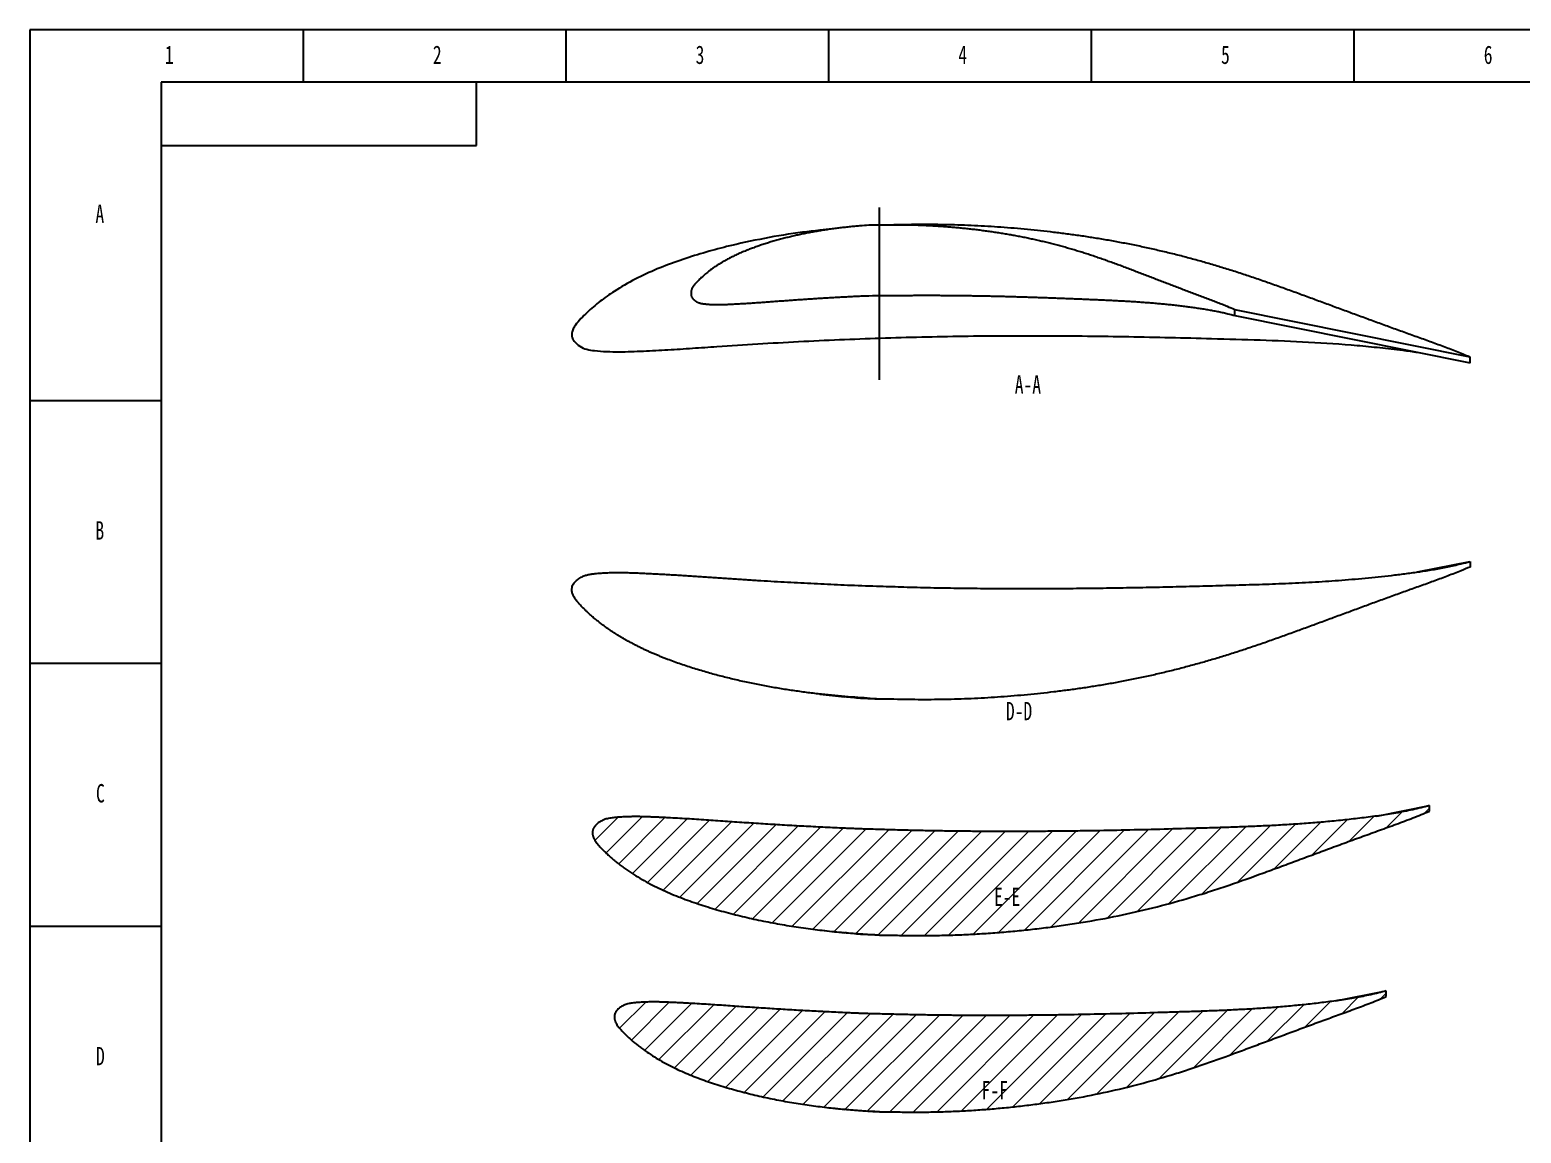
# Model space of a CAD drawing. Header units: millimetres. Extents: x -440 to 4144, y -2607 to 1682.
# Drawn here: x 0 to 568, y 1262 to 1682 of the extents above; entities that cross this region are included whole.
import ezdxf

# ---------------------------------------------------------------- set-up
doc = ezdxf.new("R2010")
doc.units = ezdxf.units.MM
doc.layers.add('10', color=7, linetype='Continuous')
doc.layers.add('5', color=7, linetype='Continuous')
doc.styles.add('SLDTEXTSTYLE5', font='TXT', dxfattribs={"width": 0.7})

msp = doc.modelspace()

# ---------------------------------------------------------------- hatches: boundary and pattern name
at = {"layer": '10', "linetype": 'Continuous', "lineweight": 18}
h = msp.add_hatch(dxfattribs=at)
h.set_pattern_fill('ANSI31', color=256, scale=2, style=0)
edge = h.paths.add_edge_path(flags=0)
edge.add_spline(control_points=[(323.4465, 1337.5578), (324.5737, 1337.5563), (326.8278, 1337.5347), (330.2084, 1337.471), (333.5891, 1337.404), (336.9703, 1337.3742), (340.3515, 1337.3718), (344.8598, 1337.4131), (349.3671, 1337.5155), (353.8726, 1337.6773), (358.3766, 1337.8781), (364.0027, 1338.2057), (370.7465, 1338.7124), (377.4803, 1339.3364), (384.2032, 1340.071), (390.9119, 1340.923), (397.6048, 1341.8938), (406.5024, 1343.3579), (417.5657, 1345.5235), (430.7205, 1348.6797), (441.5684, 1351.7467), (450.1681, 1354.4579), (458.721, 1357.3145), (467.2125, 1360.3475), (475.676, 1363.4574), (482.0172, 1365.8069), (488.3583, 1368.1566), (494.6999, 1370.5053), (501.0458, 1372.8419), (506.3392, 1374.7755), (510.5777, 1376.3115), (513.7599, 1377.4547), (516.9407, 1378.6014), (520.1188, 1379.7561), (523.2874, 1380.9361), (526.4467, 1382.1414), (529.5877, 1383.3933), (531.6762, 1384.2419), (532.7103, 1384.6902)], knot_values=[0, 0, 0, 0, 0.015625, 0.03125, 0.046875, 0.0625, 0.078125, 0.09375, 0.125, 0.140625, 0.15625, 0.1875, 0.21875, 0.25, 0.28125, 0.3125, 0.34375, 0.375, 0.4375, 0.5, 0.5625, 0.59375, 0.625, 0.6875, 0.71875, 0.75, 0.78125, 0.8125, 0.84375, 0.875, 0.890625, 0.90625, 0.921875, 0.9375, 0.953125, 0.96875, 0.984375, 1, 1, 1, 1], weights=[1, 1, 1, 1, 1, 1, 1, 1, 1, 1, 1, 1, 1, 1, 1, 1, 1, 1, 1, 1, 1, 1, 1, 1, 1, 1, 1, 1, 1, 1, 1, 1, 1, 1, 1, 1, 1, 1, 1], degree=3, periodic=0)
edge.add_line((532.7103, 1384.6902), (532.711, 1386.8519))
edge.add_spline(control_points=[(532.711, 1386.8519), (531.6716, 1386.534), (529.5631, 1385.9987), (526.3898, 1385.2401), (523.1927, 1384.5775), (519.9815, 1383.9846), (516.7576, 1383.4562), (513.5251, 1382.9773), (510.2861, 1382.5354), (507.0422, 1382.1223), (503.794, 1381.7362), (499.458, 1381.2543), (494.0287, 1380.7164), (487.5014, 1380.1651), (480.9645, 1379.6974), (474.4196, 1379.3108), (467.8687, 1378.991), (461.3132, 1378.7261), (454.7546, 1378.501), (448.1939, 1378.2995), (439.4442, 1378.0489), (428.5051, 1377.7476), (415.3768, 1377.4371), (404.4376, 1377.2385), (395.6884, 1377.1212), (389.1281, 1377.054), (382.5696, 1377.0073), (376.0134, 1376.9839), (369.46, 1376.9822), (362.9097, 1377.0048), (356.3629, 1377.0532), (349.8203, 1377.129), (344.3718, 1377.2158), (340.0155, 1377.299), (336.7496, 1377.3721), (334.0289, 1377.4305), (331.8534, 1377.4906), (329.6785, 1377.5553), (326.9609, 1377.6438), (324.7871, 1377.6981), (322.4846, 1377.7537), (320.6616, 1377.8098), (318.2318, 1377.8906), (316.4099, 1377.9552), (314.5885, 1378.0253), (312.7676, 1378.1009), (310.9471, 1378.178), (308.5202, 1378.2824), (305.4877, 1378.4201), (301.8502, 1378.5937), (298.2142, 1378.7757), (293.3683, 1379.0301), (288.5253, 1379.2997), (283.6851, 1379.5863), (280.0562, 1379.8084), (276.4287, 1380.037), (272.8024, 1380.273), (269.1772, 1380.5143), (265.553, 1380.7593), (261.9298, 1381.0089), (258.3073, 1381.2588), (254.685, 1381.5039), (251.0625, 1381.7382), (247.4396, 1381.9565), (244.4198, 1382.1201), (242.0037, 1382.2418), (240.1915, 1382.3291), (238.3792, 1382.4127), (236.5669, 1382.4917), (234.7541, 1382.5592), (232.9409, 1382.61), (231.1271, 1382.6362), (229.3133, 1382.6327), (227.4999, 1382.5919), (225.6878, 1382.5151), (223.8782, 1382.3913), (222.0725, 1382.2232), (220.2728, 1381.9892), (218.8082, 1381.5946), (217.7022, 1381.1014), (217.0481, 1380.7218), (216.5507, 1380.3781), (216.0713, 1380.0097), (215.6241, 1379.602), (215.2699, 1379.209), (215.0763, 1378.9774), (214.9392, 1378.797), (214.8124, 1378.6093), (214.6993, 1378.4129), (214.5967, 1378.2109), (214.4887, 1378.0123), (214.3876, 1377.8102), (214.3139, 1377.5962), (214.2553, 1377.3779), (214.2112, 1377.1557), (214.1785, 1376.9316), (214.1518, 1376.6305), (214.1481, 1376.2521), (214.1934, 1375.8762), (214.2503, 1375.5798), (214.3048, 1375.3599), (214.3699, 1375.1428), (214.4681, 1374.8571), (214.6117, 1374.5076), (214.812, 1374.1009), (215.108, 1373.5736), (215.5257, 1372.9433), (216.0759, 1372.2225), (216.6627, 1371.5307), (217.274, 1370.8611), (217.9033, 1370.2084), (218.5431, 1369.5658), (219.4044, 1368.7176), (220.506, 1367.6828), (221.8656, 1366.4825), (223.2653, 1365.329), (224.6982, 1364.2172), (226.6481, 1362.7868), (229.15, 1361.0893), (232.2362, 1359.1818), (235.3964, 1357.3991), (238.6256, 1355.7439), (241.9146, 1354.2107), (245.2546, 1352.7913), (248.6335, 1351.4663), (252.0444, 1350.2249), (255.4838, 1349.0635), (258.947, 1347.9732), (262.4319, 1346.9522), (265.9344, 1345.9913), (269.4528, 1345.0876), (272.9859, 1344.2404), (276.5327, 1343.4488), (281.2787, 1342.4668), (287.2396, 1341.3713), (293.2326, 1340.4482), (298.0424, 1339.8042), (301.6569, 1339.3686), (305.2777, 1338.9797), (308.9036, 1338.6278), (312.5358, 1338.335), (316.1706, 1338.0585), (319.8069, 1337.7866), (322.2331, 1337.6274), (323.4465, 1337.5578)], knot_values=[0, 0, 0, 0, 0.00737426, 0.01474851, 0.02212277, 0.02949703, 0.03687129, 0.04424554, 0.0516198, 0.05899406, 0.06636831, 0.07374257, 0.08849108, 0.1032396, 0.11798811, 0.13273663, 0.14748514, 0.16223365, 0.17698217, 0.19173068, 0.2064792, 0.23597622, 0.26547325, 0.29497028, 0.3097188, 0.32446731, 0.33921582, 0.35396434, 0.36871285, 0.38346137, 0.39820988, 0.41295839, 0.42770691, 0.43508116, 0.44245542, 0.44982968, 0.45351681, 0.45720394, 0.46457819, 0.47195245, 0.47195245, 0.48020319, 0.48432856, 0.48845394, 0.49257931, 0.49670468, 0.50083005, 0.50495542, 0.51320616, 0.52145691, 0.52970765, 0.53795839, 0.55445988, 0.56271062, 0.57096137, 0.57921211, 0.58746285, 0.59571359, 0.60396434, 0.61221508, 0.62046582, 0.62871657, 0.63696731, 0.64521805, 0.6534688, 0.65759417, 0.66171954, 0.66584491, 0.66997028, 0.67409565, 0.67822102, 0.6823464, 0.68647177, 0.69059714, 0.69472251, 0.69884788, 0.70297325, 0.70709862, 0.711224, 0.71328668, 0.71534937, 0.71638071, 0.71741205, 0.71947474, 0.72050608, 0.72102175, 0.72153742, 0.7220531, 0.72256877, 0.72308444, 0.72360011, 0.72411578, 0.72463145, 0.72514712, 0.7256628, 0.72617847, 0.72669414, 0.72772548, 0.72875682, 0.7292725, 0.72978817, 0.73030384, 0.73081951, 0.73185085, 0.7328822, 0.73391354, 0.73597622, 0.73803891, 0.7401016, 0.74216428, 0.74422697, 0.74628965, 0.74835234, 0.75247771, 0.75660308, 0.76072845, 0.76485383, 0.7689792, 0.77722994, 0.78548068, 0.79373143, 0.80198217, 0.81023291, 0.81848365, 0.8267344, 0.83498514, 0.84323588, 0.85148663, 0.85973737, 0.86798811, 0.87623886, 0.8844896, 0.89274034, 0.90099108, 0.91749257, 0.93399406, 0.9422448, 0.95049554, 0.95874629, 0.96699703, 0.97524777, 0.98349851, 0.99174926, 1, 1, 1, 1], weights=[1, 1, 1, 1, 1, 1, 1, 1, 1, 1, 1, 1, 1, 1, 1, 1, 1, 1, 1, 1, 1, 1, 1, 1, 1, 1, 1, 1, 1, 1, 1, 1, 1, 1, 1, 1, 1, 1, 1, 1, 1, 1, 1, 1, 1, 1, 1, 1, 1, 1, 1, 1, 1, 1, 1, 1, 1, 1, 1, 1, 1, 1, 1, 1, 1, 1, 1, 1, 1, 1, 1, 1, 1, 1, 1, 1, 1, 1, 1, 1, 1, 1, 1, 1, 1, 1, 1, 1, 1, 1, 1, 1, 1, 1, 1, 1, 1, 1, 1, 1, 1, 1, 1, 1, 1, 1, 1, 1, 1, 1, 1, 1, 1, 1, 1, 1, 1, 1, 1, 1, 1, 1, 1, 1, 1, 1, 1, 1, 1, 1, 1, 1, 1, 1, 1, 1, 1, 1, 1, 1, 1, 1, 1, 1, 1], degree=3, periodic=0)
h = msp.add_hatch(dxfattribs=at)
h.set_pattern_fill('ANSI31', color=256, scale=2, style=0)
edge = h.paths.add_edge_path(flags=0)
edge.add_spline(control_points=[(323.4465, 1270.3512), (324.4855, 1270.3475), (326.5633, 1270.3288), (329.6796, 1270.2775), (332.7959, 1270.2202), (335.9127, 1270.2), (339.0294, 1270.2034), (343.185, 1270.2508), (347.3395, 1270.3529), (351.4922, 1270.5109), (355.6435, 1270.7043), (360.8289, 1271.0167), (367.0442, 1271.4961), (373.2502, 1272.0835), (379.4458, 1272.7732), (385.6282, 1273.5706), (391.7958, 1274.4772), (399.9946, 1275.8431), (410.1887, 1277.8588), (422.3089, 1280.7913), (432.3028, 1283.6374), (440.2252, 1286.1514), (448.1038, 1288.7998), (455.9256, 1291.6109), (463.7216, 1294.4923), (469.5626, 1296.6693), (475.4035, 1298.8465), (481.2449, 1301.0224), (487.0901, 1303.1881), (491.9658, 1304.9804), (495.8697, 1306.4047), (498.8003, 1307.4656), (501.7302, 1308.5286), (504.6574, 1309.5989), (507.5763, 1310.6917), (510.4866, 1311.8075), (513.3811, 1312.9636), (515.305, 1313.7488), (516.2586, 1314.1613)], knot_values=[0, 0, 0, 0, 0.015625, 0.03125, 0.046875, 0.0625, 0.078125, 0.09375, 0.125, 0.140625, 0.15625, 0.1875, 0.21875, 0.25, 0.28125, 0.3125, 0.34375, 0.375, 0.4375, 0.5, 0.5625, 0.59375, 0.625, 0.6875, 0.71875, 0.75, 0.78125, 0.8125, 0.84375, 0.875, 0.890625, 0.90625, 0.921875, 0.9375, 0.953125, 0.96875, 0.984375, 1, 1, 1, 1], weights=[1, 1, 1, 1, 1, 1, 1, 1, 1, 1, 1, 1, 1, 1, 1, 1, 1, 1, 1, 1, 1, 1, 1, 1, 1, 1, 1, 1, 1, 1, 1, 1, 1, 1, 1, 1, 1, 1, 1], degree=3, periodic=0)
edge.add_line((516.2586, 1314.1613), (516.26, 1316.3341))
edge.add_spline(control_points=[(516.26, 1316.3341), (515.2994, 1316.0444), (513.3539, 1315.5485), (510.425, 1314.8495), (507.4757, 1314.2354), (504.5138, 1313.6845), (501.5408, 1313.1914), (498.5602, 1312.7432), (495.574, 1312.329), (492.5836, 1311.9418), (489.5894, 1311.5798), (485.5927, 1311.128), (480.589, 1310.6232), (474.5742, 1310.1053), (468.5515, 1309.6643), (462.5222, 1309.2976), (456.4881, 1308.992), (450.4504, 1308.7364), (444.4103, 1308.5173), (438.3686, 1308.3201), (430.3117, 1308.073), (420.2392, 1307.7761), (408.1508, 1307.4668), (398.0773, 1307.2642), (390.0195, 1307.1403), (383.9769, 1307.0663), (377.9354, 1307.0111), (371.8952, 1306.9778), (365.8565, 1306.964), (359.8197, 1306.9727), (353.785, 1307.0049), (347.7527, 1307.0631), (342.728, 1307.1328), (338.7098, 1307.2012), (335.6971, 1307.2619), (333.1869, 1307.3123), (331.1795, 1307.3627), (329.1724, 1307.4137), (326.6643, 1307.4819), (324.6577, 1307.5263), (322.5325, 1307.5754), (320.8496, 1307.6201), (318.6063, 1307.6858), (316.9242, 1307.7405), (315.2425, 1307.8041), (313.5613, 1307.8765), (311.8804, 1307.9496), (309.6394, 1308.0466), (306.8389, 1308.1767), (303.4794, 1308.3397), (300.1209, 1308.5102), (295.6444, 1308.7489), (291.1698, 1309.0016), (286.6973, 1309.2703), (283.3438, 1309.4783), (279.9912, 1309.6925), (276.6395, 1309.9132), (273.2886, 1310.1391), (269.9384, 1310.3688), (266.5889, 1310.6023), (263.2397, 1310.8361), (259.8906, 1311.0657), (256.5412, 1311.2854), (253.1911, 1311.4901), (250.3985, 1311.6435), (248.1642, 1311.758), (246.4883, 1311.8402), (244.8123, 1311.9191), (243.1362, 1311.9933), (241.4597, 1312.057), (239.7827, 1312.1054), (238.1051, 1312.1298), (236.4274, 1312.1274), (234.7502, 1312.0894), (233.074, 1312.0192), (231.4003, 1311.9037), (229.73, 1311.7491), (228.0661, 1311.5265), (226.7142, 1311.1508), (225.6964, 1310.6837), (225.0943, 1310.3277), (224.6384, 1310.0042), (224.1984, 1309.6592), (223.7899, 1309.2767), (223.468, 1308.9084), (223.2933, 1308.6909), (223.17, 1308.5217), (223.0563, 1308.3459), (222.9551, 1308.1625), (222.8639, 1307.9741), (222.7698, 1307.7877), (222.684, 1307.5979), (222.6237, 1307.3982), (222.5762, 1307.1951), (222.5406, 1306.9889), (222.5147, 1306.7813), (222.4936, 1306.5026), (222.4893, 1306.1526), (222.5297, 1305.8048), (222.5757, 1305.5298), (222.6224, 1305.3256), (222.6796, 1305.124), (222.7662, 1304.8586), (222.8942, 1304.5334), (223.076, 1304.1556), (223.3448, 1303.6652), (223.7275, 1303.0798), (224.2329, 1302.4104), (224.773, 1301.7683), (225.3365, 1301.1472), (225.9177, 1300.5425), (226.5083, 1299.9469), (227.304, 1299.1613), (228.3215, 1298.2026), (229.5773, 1297.0902), (230.8707, 1296.0217), (232.1946, 1294.9915), (233.9965, 1293.6662), (236.3094, 1292.0941), (239.1619, 1290.3265), (242.0838, 1288.6759), (245.069, 1287.1423), (248.1101, 1285.7227), (251.1983, 1284.4082), (254.322, 1283.1805), (257.4759, 1282.0315), (260.6555, 1280.9554), (263.8574, 1279.9459), (267.0789, 1279.0003), (270.3166, 1278.1104), (273.5688, 1277.2734), (276.8345, 1276.4887), (280.1126, 1275.7556), (284.4986, 1274.8462), (290.007, 1273.8318), (295.5439, 1272.9766), (299.9871, 1272.3799), (303.3257, 1271.9767), (306.6698, 1271.6159), (310.0183, 1271.2904), (313.3722, 1271.0177), (316.7279, 1270.7607), (320.0858, 1270.5211), (322.3263, 1270.398), (323.4465, 1270.3512)], knot_values=[0, 0, 0, 0, 0.00737426, 0.01474851, 0.02212277, 0.02949703, 0.03687129, 0.04424554, 0.0516198, 0.05899406, 0.06636831, 0.07374257, 0.08849108, 0.1032396, 0.11798811, 0.13273663, 0.14748514, 0.16223365, 0.17698217, 0.19173068, 0.2064792, 0.23597622, 0.26547325, 0.29497028, 0.3097188, 0.32446731, 0.33921582, 0.35396434, 0.36871285, 0.38346137, 0.39820988, 0.41295839, 0.42770691, 0.43508116, 0.44245542, 0.44982968, 0.45351681, 0.45720394, 0.46457819, 0.47195245, 0.47195245, 0.48020319, 0.48432856, 0.48845394, 0.49257931, 0.49670468, 0.50083005, 0.50495542, 0.51320616, 0.52145691, 0.52970765, 0.53795839, 0.55445988, 0.56271062, 0.57096137, 0.57921211, 0.58746285, 0.59571359, 0.60396434, 0.61221508, 0.62046582, 0.62871657, 0.63696731, 0.64521805, 0.6534688, 0.65759417, 0.66171954, 0.66584491, 0.66997028, 0.67409565, 0.67822102, 0.6823464, 0.68647177, 0.69059714, 0.69472251, 0.69884788, 0.70297325, 0.70709862, 0.711224, 0.71328668, 0.71534937, 0.71638071, 0.71741205, 0.71947474, 0.72050608, 0.72102175, 0.72153742, 0.7220531, 0.72256877, 0.72308444, 0.72360011, 0.72411578, 0.72463145, 0.72514712, 0.7256628, 0.72617847, 0.72669414, 0.72772548, 0.72875682, 0.7292725, 0.72978817, 0.73030384, 0.73081951, 0.73185085, 0.7328822, 0.73391354, 0.73597622, 0.73803891, 0.7401016, 0.74216428, 0.74422697, 0.74628965, 0.74835234, 0.75247771, 0.75660308, 0.76072845, 0.76485383, 0.7689792, 0.77722994, 0.78548068, 0.79373143, 0.80198217, 0.81023291, 0.81848365, 0.8267344, 0.83498514, 0.84323588, 0.85148663, 0.85973737, 0.86798811, 0.87623886, 0.8844896, 0.89274034, 0.90099108, 0.91749257, 0.93399406, 0.9422448, 0.95049554, 0.95874629, 0.96699703, 0.97524777, 0.98349851, 0.99174926, 1, 1, 1, 1], weights=[1, 1, 1, 1, 1, 1, 1, 1, 1, 1, 1, 1, 1, 1, 1, 1, 1, 1, 1, 1, 1, 1, 1, 1, 1, 1, 1, 1, 1, 1, 1, 1, 1, 1, 1, 1, 1, 1, 1, 1, 1, 1, 1, 1, 1, 1, 1, 1, 1, 1, 1, 1, 1, 1, 1, 1, 1, 1, 1, 1, 1, 1, 1, 1, 1, 1, 1, 1, 1, 1, 1, 1, 1, 1, 1, 1, 1, 1, 1, 1, 1, 1, 1, 1, 1, 1, 1, 1, 1, 1, 1, 1, 1, 1, 1, 1, 1, 1, 1, 1, 1, 1, 1, 1, 1, 1, 1, 1, 1, 1, 1, 1, 1, 1, 1, 1, 1, 1, 1, 1, 1, 1, 1, 1, 1, 1, 1, 1, 1, 1, 1, 1, 1, 1, 1, 1, 1, 1, 1, 1, 1, 1, 1, 1, 1], degree=3, periodic=0)

# ---------------------------------------------------------------- linework, layer by layer
at = {"color": 7, "linetype": 'Continuous', "lineweight": 25}
for p, q in [((458.6604, 1573.3084), (458.6564, 1575.5197)), ((548.2398, 1557.4294), (458.6564, 1575.5197)), ((458.6604, 1573.3084), (548.2398, 1555.2781)), ((548.2398, 1555.2781), (548.2398, 1557.4294)), ((528.2626, 1475.7389), (548.2398, 1479.7599)), ((548.2398, 1479.7599), (548.2398, 1477.6086)), ((512.779, 1382.8401), (532.711, 1386.8519)), ((532.7103, 1384.6902), (532.711, 1386.8519)), ((497.1658, 1312.4909), (516.26, 1316.3341)), ((516.2586, 1314.1613), (516.26, 1316.3341))]:
    msp.add_line(p, q, dxfattribs=at)
for points, knots in [([(323.4465, 1607.6978), (321.2437, 1607.7891), (318.3796, 1607.5906), (314.851, 1607.2972), (312.8477, 1607.1134), (310.8516, 1606.9084), (308.8642, 1606.6836), (306.8848, 1606.441), (304.9149, 1606.175), (302.9539, 1605.8894), (301.0018, 1605.582), (299.0593, 1605.253), (297.1257, 1604.9019), (295.2028, 1604.5282), (293.2897, 1604.1348), (291.3893, 1603.7143), (289.4997, 1603.2746), (287.6241, 1602.8101), (285.7628, 1602.3255), (283.9214, 1601.8169), (282.1009, 1601.2926), (280.3086, 1600.7411), (278.5435, 1600.1743), (276.8124, 1599.5808), (275.1167, 1598.971), (273.4614, 1598.3403), (271.8511, 1597.6894), (270.2902, 1597.02), (268.7809, 1596.3382), (267.3324, 1595.6309), (265.9417, 1594.9128), (264.6152, 1594.1826), (263.3579, 1593.4503), (262.1776, 1592.7208), (261.0782, 1592.0068), (260.0661, 1591.3146), (259.1417, 1590.6527), (258.307, 1590.0203), (257.5546, 1589.4241), (256.8782, 1588.8643), (256.2738, 1588.3372), (255.7321, 1587.8437), (255.2434, 1587.3851), (254.8045, 1586.956), (254.4062, 1586.5571), (254.0444, 1586.1853), (253.714, 1585.8391), (253.4161, 1585.5105), (253.1463, 1585.1984), (252.9031, 1584.8991), (252.6858, 1584.6099), (252.4901, 1584.3309), (252.3152, 1584.0604), (252.1637, 1583.7951), (252.0351, 1583.5346), (251.9236, 1583.2805), (251.8368, 1583.029), (251.775, 1582.7814), (251.7282, 1582.5395), (251.7173, 1582.2739), (251.6936, 1582.0002), (251.7025, 1581.7081), (251.702, 1581.4416), (251.7143, 1581.1857), (251.732, 1580.9426), (251.8011, 1580.7024), (251.8911, 1580.4628), (252.0095, 1580.2271), (252.1538, 1579.9966), (252.3221, 1579.7713), (252.5115, 1579.5499), (252.7247, 1579.3354), (252.9614, 1579.1285), (253.2161, 1578.9229), (253.4987, 1578.7299), (253.8055, 1578.546), (254.1382, 1578.3719), (254.5, 1578.2121), (254.8964, 1578.0776), (255.3251, 1577.9568), (255.7927, 1577.8589), (256.3022, 1577.7811), (256.8591, 1577.7143), (257.4706, 1577.6584), (258.1438, 1577.6026), (258.8888, 1577.5524), (259.7164, 1577.5158), (260.6379, 1577.4846), (261.6662, 1577.4707), (262.8135, 1577.4747), (264.094, 1577.4997), (265.5187, 1577.5537), (267.0947, 1577.6247), (268.814, 1577.7161), (270.6582, 1577.8149), (272.599, 1577.9296), (274.6138, 1578.0539), (276.6845, 1578.1977), (278.8005, 1578.3461), (280.951, 1578.5067), (283.1253, 1578.6665), (285.313, 1578.8295), (287.5052, 1578.9905), (289.6974, 1579.1488), (291.8883, 1579.3032), (294.0781, 1579.4539), (296.2665, 1579.6011), (298.453, 1579.7439), (300.636, 1579.8824), (302.8167, 1580.017), (304.9949, 1580.144), (307.1713, 1580.2702), (309.3465, 1580.3868), (311.5183, 1580.5024), (313.6897, 1580.6151), (315.8615, 1580.7112), (319.1276, 1580.8891), (321.6751, 1580.8621), (323.4945, 1580.8906)], [0, 0, 0, 0, 0.04299486, 0.056146667, 0.069271634, 0.082349518, 0.095401626, 0.108400279, 0.121362007, 0.134287093, 0.147169939, 0.160020906, 0.172829953, 0.185615478, 0.198341322, 0.211039592, 0.223690836, 0.236296331, 0.248839446, 0.261316953, 0.273667727, 0.285901716, 0.298001198, 0.309934466, 0.321701599, 0.333252369, 0.344586737, 0.355677118, 0.366478072, 0.376983131, 0.387209096, 0.397095506, 0.406601846, 0.415670966, 0.424238048, 0.432245828, 0.439657062, 0.446477492, 0.452730231, 0.458437724, 0.463652141, 0.468417426, 0.472772853, 0.476762374, 0.48042624, 0.483798772, 0.486911614, 0.489789848, 0.492474783, 0.494980411, 0.497332818, 0.49954976, 0.501646595, 0.503632067, 0.505523046, 0.507328358, 0.509056712, 0.510719962, 0.512319979, 0.513865047, 0.515912723, 0.517689667, 0.519575635, 0.521126958, 0.522703492, 0.524327839, 0.525992967, 0.52770741, 0.529478192, 0.531306658, 0.533204702, 0.53517285, 0.537217568, 0.539352495, 0.541573021, 0.543905539, 0.546345778, 0.54891706, 0.551632122, 0.554529264, 0.557624798, 0.560970996, 0.564611415, 0.568595294, 0.572982871, 0.577826283, 0.583202245, 0.589188844, 0.59586412, 0.603319067, 0.611633059, 0.620918437, 0.63121034, 0.642496455, 0.654600359, 0.66734267, 0.680529946, 0.694092384, 0.707949366, 0.722029014, 0.736278706, 0.750601642, 0.764947706, 0.779279655, 0.793601094, 0.807916061, 0.822220595, 0.836510338, 0.850781336, 0.865013247, 0.879253801, 0.893468136, 0.907662528, 0.921867543, 0.936017406, 0.950199375, 0.964396732, 0.999999983, 0.999999983, 0.999999983, 0.999999983]), ([(310.083, 1606.8205), (308.5662, 1606.6511), (305.5325, 1606.3122), (302.3364, 1605.9557), (300.7383, 1605.7774)], [0, 0, 0, 0, 0.49999853, 1, 1, 1, 1]), ([(548.2398, 1557.4294), (547.1039, 1557.9228), (545.1211, 1558.7233), (542.3131, 1559.8454), (539.8208, 1560.8056), (537.3352, 1561.7436), (534.843, 1562.6636), (532.3464, 1563.5714), (529.8462, 1564.4691), (527.345, 1565.366), (524.0087, 1566.5573), (519.8439, 1568.0597), (514.8522, 1569.8749), (509.8644, 1571.6973), (504.8811, 1573.5311), (499.8982, 1575.3668), (494.9152, 1577.2057), (489.9392, 1579.0395), (484.9701, 1580.8675), (480.0053, 1582.6781), (475.0328, 1584.4653), (470.0502, 1586.2211), (465.0519, 1587.933), (460.0359, 1589.5938), (455.0348, 1591.1813), (450.0485, 1592.6893), (445.0779, 1594.1153), (440.0883, 1595.4717), (435.0794, 1596.7552), (430.0526, 1597.9662), (425.008, 1599.1048), (419.9739, 1600.1607), (414.9527, 1601.1379), (409.9466, 1602.0368), (404.9292, 1602.8644), (399.9013, 1603.6265), (394.8631, 1604.3218), (389.8159, 1604.9554), (384.7709, 1605.5254), (379.7302, 1606.0351), (374.695, 1606.4853), (369.6559, 1606.8756), (364.6131, 1607.2041), (359.5667, 1607.4743), (354.5164, 1607.6802), (349.4606, 1607.8243), (344.4015, 1607.9083), (339.3396, 1607.9236), (332.3544, 1607.8603), (327.0581, 1607.6962), (323.4465, 1607.6978)], [0, 0, 0, 0, 0.01598777, 0.02760342, 0.03903768, 0.05046865, 0.06190106, 0.07333252, 0.08476444, 0.09619655, 0.10763556, 0.13049922, 0.1533554, 0.17620712, 0.19905446, 0.22190714, 0.24476251, 0.26762472, 0.29037137, 0.31311579, 0.33584914, 0.35858632, 0.38131738, 0.40405505, 0.42679851, 0.44905399, 0.47130481, 0.49355542, 0.5158042, 0.5380558, 0.56030563, 0.58256543, 0.60445808, 0.62634262, 0.64822472, 0.67010638, 0.69199188, 0.71388181, 0.73577561, 0.75753483, 0.77928785, 0.80103746, 0.82278231, 0.84452564, 0.86627906, 0.888033, 0.90982087, 0.93159916, 0.95337978, 1, 1, 1, 1]), ([(458.6564, 1575.5197), (457.7166, 1575.9213), (456.161, 1576.5644), (453.9715, 1577.4434), (452.0812, 1578.1825), (450.1436, 1578.9237), (448.1651, 1579.6726), (446.1539, 1580.4261), (444.1239, 1581.1938), (442.0809, 1581.9642), (440.0319, 1582.7433), (437.9788, 1583.526), (435.9232, 1584.3106), (433.8692, 1585.0989), (431.8181, 1585.8864), (429.773, 1586.6713), (427.7384, 1587.4565), (425.7097, 1588.2342), (423.6856, 1589.0136), (421.661, 1589.7908), (419.6372, 1590.5624), (417.6196, 1591.329), (415.6113, 1592.0835), (413.6161, 1592.8263), (411.632, 1593.5531), (409.6581, 1594.2606), (407.6951, 1594.954), (405.7409, 1595.6283), (403.7909, 1596.278), (401.847, 1596.9145), (399.9023, 1597.5267), (397.9578, 1598.1202), (396.0118, 1598.6973), (394.0631, 1599.2535), (392.1107, 1599.7906), (390.1547, 1600.3095), (388.1958, 1600.8117), (386.2326, 1601.2914), (384.2665, 1601.7566), (382.2946, 1602.1983), (380.3192, 1602.6257), (378.3369, 1603.0308), (376.3487, 1603.4199), (374.3532, 1603.7889), (372.3531, 1604.1446), (370.3461, 1604.479), (368.3324, 1604.7976), (366.3109, 1605.0976), (364.2838, 1605.3856), (362.2518, 1605.654), (360.2164, 1605.9105), (358.1775, 1606.1464), (356.1366, 1606.3703), (354.0932, 1606.5749), (352.0494, 1606.7656), (350.0044, 1606.9387), (347.9588, 1607.0931), (345.9131, 1607.236), (343.8669, 1607.3583), (341.8214, 1607.464), (339.7766, 1607.5562), (337.7323, 1607.6263), (335.6901, 1607.683), (333.6489, 1607.7226), (331.6099, 1607.7391), (329.5727, 1607.7468), (326.8519, 1607.7151), (324.8102, 1607.7188), (323.4465, 1607.6978)], [0, 0, 0, 0, 0.021868, 0.0360125, 0.05048213, 0.065293, 0.08039799, 0.09574546, 0.11124699, 0.12683327, 0.1424609, 0.15814952, 0.17384637, 0.18953605, 0.20522292, 0.22085551, 0.23640457, 0.25188422, 0.26734295, 0.28281152, 0.29828455, 0.31368419, 0.32898995, 0.34418677, 0.35923508, 0.37419973, 0.38905302, 0.40377845, 0.41842961, 0.43302954, 0.44754133, 0.46205173, 0.47652769, 0.49097063, 0.50540957, 0.51985196, 0.53426794, 0.5486778, 0.56309126, 0.57749632, 0.59191172, 0.6063353, 0.62078408, 0.63525871, 0.64975387, 0.66425006, 0.67878984, 0.69337435, 0.70797557, 0.72259726, 0.7372286, 0.75186897, 0.7665119, 0.78115732, 0.7958068, 0.81042998, 0.82506745, 0.83969859, 0.85430628, 0.86892686, 0.88352163, 0.89810069, 0.91269097, 0.92723223, 0.94178341, 0.95631768, 0.97082009, 1, 1, 1, 1]), ([(300.7476, 1605.6929), (298.545, 1605.4658), (291.4627, 1604.7355), (279.5936, 1602.7483), (266.9838, 1600.0362), (256.2911, 1597.1524), (247.469, 1594.3618), (238.8062, 1591.1066), (230.3892, 1587.2489), (223.1465, 1583.0579), (217.0138, 1578.7962), (212.8427, 1575.2329), (209.7369, 1572.1507), (207.913, 1570.0934), (206.7754, 1568.2157), (206.2154, 1566.6509), (206.2989, 1564.953), (207.3493, 1563.1263), (209.2702, 1561.4723), (211.9879, 1560.3121), (217.0224, 1559.6525), (224.2219, 1559.3822), (233.5606, 1559.7878), (242.8915, 1560.2526), (252.2162, 1560.8597), (268.7879, 1562.0012), (292.6201, 1563.5231), (313.3689, 1564.3336), (323.7433, 1564.7389)], [0, 0, 0, 0, 0.02934909, 0.09437049, 0.15938964, 0.20026199, 0.2411331, 0.28200216, 0.32286526, 0.36372487, 0.39274772, 0.42176459, 0.43627873, 0.45078322, 0.45803755, 0.46528808, 0.47251716, 0.47974653, 0.49259362, 0.50544808, 0.51833822, 0.55960523, 0.60088982, 0.64217726, 0.68346482, 0.72475251, 0.86237672, 1, 1, 1, 1]), ([(323.4945, 1580.8906), (325.3082, 1580.9259), (327.8448, 1580.8946), (331.1026, 1580.9443), (333.2661, 1580.9629), (335.4281, 1580.9798), (337.5896, 1580.9872), (339.7556, 1580.9955), (341.9247, 1580.9947), (344.0989, 1580.9937), (346.2771, 1580.9836), (348.46, 1580.9711), (350.646, 1580.9535), (352.8338, 1580.9317), (355.0238, 1580.9054), (357.2143, 1580.875), (359.4037, 1580.8423), (361.5895, 1580.8054), (363.7715, 1580.7629), (365.9465, 1580.7186), (368.1142, 1580.6701), (370.2742, 1580.6179), (372.4329, 1580.564), (374.594, 1580.503), (376.7643, 1580.4451), (378.9447, 1580.3755), (381.1338, 1580.3089), (383.3275, 1580.2356), (385.5229, 1580.159), (387.7182, 1580.0828), (389.9119, 1580.0009), (392.1027, 1579.9166), (394.2893, 1579.8332), (396.4691, 1579.7464), (398.6434, 1579.6559), (400.818, 1579.5705), (402.9962, 1579.476), (405.1776, 1579.3855), (407.3585, 1579.2908), (409.5349, 1579.1907), (411.7035, 1579.0881), (413.8631, 1578.981), (416.0121, 1578.864), (418.1505, 1578.7428), (420.2788, 1578.6111), (422.3954, 1578.4694), (424.5027, 1578.3192), (426.598, 1578.1563), (428.6847, 1577.9826), (430.7606, 1577.7933), (432.8268, 1577.5961), (434.8801, 1577.3824), (436.9226, 1577.1537), (438.952, 1576.9086), (440.9672, 1576.654), (442.9628, 1576.3795), (444.9353, 1576.0931), (446.8795, 1575.7915), (448.7872, 1575.4744), (450.6561, 1575.1399), (452.4812, 1574.7813), (454.2641, 1574.4055), (456.3222, 1573.9255), (457.7819, 1573.5536), (458.6604, 1573.3084)], [0.000000022, 0.000000022, 0.000000022, 0.000000022, 0.040120112, 0.056099632, 0.072063511, 0.087974957, 0.103920019, 0.119873122, 0.135882975, 0.151896165, 0.167961525, 0.184061889, 0.200178938, 0.21631274, 0.232454275, 0.248621957, 0.264766042, 0.280886227, 0.29697333, 0.313036956, 0.329004158, 0.344929645, 0.360827216, 0.376764824, 0.392747756, 0.408847743, 0.425015795, 0.441187717, 0.457395552, 0.473603219, 0.489773978, 0.505948995, 0.522096674, 0.538171307, 0.554200251, 0.570229312, 0.586307987, 0.602423075, 0.618519741, 0.634588816, 0.650612251, 0.666540039, 0.682413188, 0.698213716, 0.713914685, 0.729575586, 0.745133095, 0.76064253, 0.776059002, 0.791447175, 0.806747756, 0.821967329, 0.837107069, 0.85220426, 0.867181137, 0.882032327, 0.896757535, 0.91126783, 0.925548015, 0.939529354, 0.953259823, 0.966686198, 0.979827877, 1, 1, 1, 1]), ([(323.7435, 1564.7389), (334.2471, 1565.0271), (355.2545, 1565.6035), (386.779, 1565.6806), (418.2999, 1565.3435), (445.4712, 1564.668), (468.2988, 1564.0474), (486.7778, 1563.311), (501.9803, 1562.2712), (513.9008, 1561.1148), (521.5852, 1560.2524), (526.3624, 1559.5703), (528.2626, 1559.299)], [0, 0, 0, 0, 0.15394436, 0.30788973, 0.46183561, 0.61578224, 0.70609775, 0.79641186, 0.88672368, 0.92930064, 0.97187758, 1, 1, 1, 1]), ([(548.2398, 1477.6086), (547.1039, 1477.1152), (545.1211, 1476.3147), (542.3131, 1475.1926), (539.8208, 1474.2324), (537.3352, 1473.2943), (534.843, 1472.3744), (532.3464, 1471.4666), (529.8462, 1470.5688), (527.345, 1469.672), (524.0087, 1468.4807), (519.8439, 1466.9782), (514.8522, 1465.1631), (509.8644, 1463.3406), (504.8811, 1461.5068), (499.8982, 1459.6712), (494.9152, 1457.8323), (489.9392, 1455.9985), (484.9701, 1454.1705), (480.0053, 1452.3599), (475.0328, 1450.5727), (470.0502, 1448.8169), (465.0519, 1447.105), (460.0359, 1445.4441), (455.0348, 1443.8567), (450.0485, 1442.3487), (445.0779, 1440.9227), (440.0883, 1439.5663), (435.0794, 1438.2828), (430.0526, 1437.0717), (425.008, 1435.9331), (419.9739, 1434.8773), (414.9527, 1433.9001), (409.9466, 1433.0011), (404.9292, 1432.1736), (399.9013, 1431.4115), (394.8631, 1430.7161), (389.8159, 1430.0826), (384.7709, 1429.5126), (379.7302, 1429.0028), (374.695, 1428.5527), (369.6559, 1428.1624), (364.6131, 1427.8338), (359.5667, 1427.5636), (354.5164, 1427.3578), (349.4606, 1427.2136), (344.4015, 1427.1296), (339.3396, 1427.1143), (332.3544, 1427.1777), (327.0581, 1427.3418), (323.4465, 1427.3402)], [0, 0, 0, 0, 0.01598777, 0.02760342, 0.03903768, 0.05046865, 0.06190106, 0.07333252, 0.08476444, 0.09619655, 0.10763556, 0.13049922, 0.1533554, 0.17620712, 0.19905446, 0.22190714, 0.24476251, 0.26762472, 0.29037137, 0.31311579, 0.33584914, 0.35858632, 0.38131738, 0.40405505, 0.42679851, 0.44905399, 0.47130481, 0.49355542, 0.5158042, 0.5380558, 0.56030563, 0.58256543, 0.60445808, 0.62634262, 0.64822472, 0.67010638, 0.69199188, 0.71388181, 0.73577561, 0.75753483, 0.77928785, 0.80103746, 0.82278231, 0.84452564, 0.86627906, 0.888033, 0.90982087, 0.93159916, 0.95337978, 1, 1, 1, 1]), ([(323.7435, 1470.299), (326.7378, 1470.2486), (331.415, 1470.0412), (337.7822, 1469.8937), (342.843, 1469.7734), (347.9031, 1469.6784), (352.9615, 1469.5942), (358.0174, 1469.5299), (363.0727, 1469.477), (368.1275, 1469.4426), (373.1827, 1469.419), (378.2388, 1469.4113), (383.2951, 1469.4141), (388.3499, 1469.4309), (393.4029, 1469.4589), (398.4549, 1469.4996), (403.5064, 1469.5504), (408.5582, 1469.614), (413.6105, 1469.6881), (418.6631, 1469.7739), (423.715, 1469.8684), (428.7652, 1469.976), (433.8145, 1470.0884), (438.8631, 1470.2103), (443.9125, 1470.3375), (448.9627, 1470.4699), (454.0138, 1470.6065), (459.0647, 1470.7455), (464.1143, 1470.8945), (469.1625, 1471.055), (474.2093, 1471.237), (479.2556, 1471.4413), (484.3011, 1471.6791), (489.348, 1471.9525), (494.3948, 1472.2666), (499.4405, 1472.628), (504.4822, 1473.0356), (509.52, 1473.4924), (514.5535, 1474.0056), (519.5831, 1474.5738), (523.7765, 1475.0966), (527.1352, 1475.5484), (529.6603, 1475.9098), (532.1808, 1476.2948), (534.6949, 1476.7131), (537.2018, 1477.1657), (539.7002, 1477.662), (542.2054, 1478.2041), (545.0551, 1478.8936), (547.0762, 1479.4), (548.2398, 1479.7599)], [0.000000345, 0.000000345, 0.000000345, 0.000000345, 0.039898338, 0.062375182, 0.084856831, 0.107347172, 0.129807277, 0.152263507, 0.174716737, 0.197166748, 0.219614308, 0.24207271, 0.264533569, 0.286983546, 0.309422927, 0.331860714, 0.354297153, 0.376732241, 0.399175083, 0.421621345, 0.444062332, 0.466498061, 0.488924444, 0.511354789, 0.533784812, 0.556223473, 0.578666397, 0.601109154, 0.623547151, 0.645975927, 0.668404475, 0.690833213, 0.713267434, 0.735703901, 0.758175394, 0.780639748, 0.80310346, 0.825569188, 0.848036127, 0.870516133, 0.893008687, 0.904338802, 0.91566953, 0.926994857, 0.938311018, 0.949626763, 0.960935433, 0.97224771, 0.983775525, 1, 1, 1, 1]), ([(323.4465, 1427.3402), (320.3137, 1427.5594), (315.4803, 1427.9442), (308.9415, 1428.433), (303.8401, 1428.917), (298.747, 1429.4743), (293.6651, 1430.1196), (288.5954, 1430.8515), (283.5396, 1431.6746), (279.3224, 1432.4463), (275.9356, 1433.1142), (273.3745, 1433.6496), (270.8191, 1434.2084), (268.2702, 1434.7959), (265.7274, 1435.4098), (263.1906, 1436.0512), (260.6382, 1436.727), (258.0707, 1437.4366), (255.4901, 1438.1846), (252.9195, 1438.9649), (250.3607, 1439.7832), (247.8129, 1440.6366), (245.2783, 1441.5307), (243.1628, 1442.3182), (241.4587, 1442.9755), (240.1625, 1443.4916), (238.8709, 1444.0189), (237.5864, 1444.5617), (236.3081, 1445.1164), (235.0378, 1445.6874), (233.7553, 1446.2843), (232.4599, 1446.906), (231.1547, 1447.5584), (229.8568, 1448.2268), (228.5693, 1448.9174), (227.2889, 1449.6274), (226.0166, 1450.3593), (224.7166, 1451.1329), (223.3916, 1451.9499), (222.0461, 1452.8125), (220.7178, 1453.6969), (219.4126, 1454.6033), (218.1337, 1455.527), (216.8882, 1456.4697), (215.8304, 1457.3056), (214.9522, 1458.0313), (214.2358, 1458.6382), (213.5271, 1459.2636), (212.8163, 1459.9066), (212.1008, 1460.577), (211.3746, 1461.278), (210.5523, 1462.0959), (209.6363, 1463.0303), (208.6733, 1464.0973), (207.7896, 1465.2045), (207.0488, 1466.344), (206.5091, 1467.5049), (206.2287, 1468.6905), (206.312, 1469.7267), (206.5266, 1470.3957), (206.7845, 1470.8319), (207.0227, 1471.307), (207.498, 1471.8893), (208.0819, 1472.4903), (208.7438, 1473.0338), (209.4529, 1473.5174), (210.1675, 1473.9142), (210.8712, 1474.2266), (211.5529, 1474.4687), (212.2405, 1474.66), (212.9323, 1474.8109), (213.6285, 1474.9276), (214.3274, 1475.0223), (215.2119, 1475.1212), (216.2822, 1475.2237), (217.5391, 1475.3244), (218.7997, 1475.4022), (220.0626, 1475.4597), (221.327, 1475.5018), (222.5924, 1475.5241), (223.8587, 1475.5334), (225.1252, 1475.5246), (226.3912, 1475.5051), (227.6561, 1475.474), (228.9204, 1475.4341), (230.1846, 1475.3869), (231.4486, 1475.3353), (232.7135, 1475.279), (233.9787, 1475.2212), (235.2448, 1475.1633), (236.5105, 1475.1009), (237.7764, 1475.0385), (239.042, 1474.9743), (240.3079, 1474.9062), (241.9969, 1474.8135), (244.1087, 1474.6919), (246.6426, 1474.5357), (249.1756, 1474.3751), (251.7083, 1474.2067), (254.2405, 1474.0366), (256.7732, 1473.8642), (259.306, 1473.69), (261.8394, 1473.5196), (264.3726, 1473.3484), (266.9056, 1473.1821), (269.4382, 1473.015), (271.9713, 1472.8519), (274.5048, 1472.6917), (277.8816, 1472.4823), (282.1014, 1472.2281), (287.1641, 1471.9372), (292.2267, 1471.6622), (297.2896, 1471.3997), (302.3538, 1471.1549), (307.4196, 1470.9236), (314.549, 1470.6245), (319.9905, 1470.4203), (323.7433, 1470.299)], [0, 0, 0, 0, 0.037810127, 0.058378142, 0.078944165, 0.099502757, 0.120062306, 0.140618196, 0.161171844, 0.181730392, 0.192232993, 0.202733734, 0.213231801, 0.223726436, 0.234226583, 0.244725708, 0.255230035, 0.266014973, 0.276796177, 0.287577874, 0.298358395, 0.309139928, 0.31992681, 0.330717371, 0.336315928, 0.341916893, 0.34751551, 0.353112043, 0.35870546, 0.364292741, 0.369880161, 0.375736121, 0.381592742, 0.387447349, 0.393312559, 0.399182199, 0.405074118, 0.410984135, 0.41739554, 0.423814744, 0.430225953, 0.436607106, 0.442946104, 0.449218507, 0.455412895, 0.459176702, 0.462934888, 0.466716263, 0.470556156, 0.474475231, 0.47851987, 0.482707985, 0.488439354, 0.49427259, 0.500005689, 0.505479778, 0.510596009, 0.515360546, 0.519964911, 0.522941483, 0.523713317, 0.526061566, 0.529321954, 0.532702959, 0.536149006, 0.539609724, 0.543025292, 0.545975002, 0.548870241, 0.551727175, 0.554561889, 0.557391908, 0.560223219, 0.563052882, 0.568106577, 0.573167981, 0.578234398, 0.583311455, 0.588388324, 0.593465992, 0.598549122, 0.603634584, 0.60871431, 0.613792524, 0.618869059, 0.62394358, 0.629023617, 0.634100922, 0.639186879, 0.644273168, 0.649360468, 0.654444114, 0.659532454, 0.664617865, 0.669708001, 0.679898873, 0.690085219, 0.700273946, 0.710457126, 0.720645539, 0.730830795, 0.741020462, 0.751213282, 0.761401695, 0.771588867, 0.781775629, 0.79196117, 0.802149496, 0.812340623, 0.832694999, 0.853048018, 0.873395476, 0.893737901, 0.914086761, 0.934438591, 0.95479294, 0.999999721, 0.999999721, 0.999999721, 0.999999721]), ([(300.7383, 1429.2605), (302.3364, 1429.0823), (305.5325, 1428.7258), (308.5662, 1428.3869), (310.083, 1428.2175)], [0, 0, 0, 0, 0.500001474, 1, 1, 1, 1]), ([(323.4465, 1427.3402), (321.0314, 1427.3981), (316.5643, 1427.5052), (312.1243, 1428.0048), (310.0846, 1428.2343)], [0, 0, 0, 0, 0.540625407, 1, 1, 1, 1]), ([(532.711, 1386.8519), (531.6716, 1386.534), (529.5631, 1385.9987), (526.3898, 1385.2401), (523.1927, 1384.5775), (519.9815, 1383.9846), (516.7576, 1383.4562), (513.5251, 1382.9773), (510.2861, 1382.5354), (507.0422, 1382.1223), (503.794, 1381.7362), (499.458, 1381.2543), (494.0287, 1380.7164), (487.5014, 1380.1651), (480.9645, 1379.6974), (474.4196, 1379.3108), (467.8687, 1378.991), (461.3132, 1378.7261), (454.7546, 1378.501), (448.1939, 1378.2995), (439.4442, 1378.0489), (428.5051, 1377.7476), (415.3768, 1377.4371), (404.4376, 1377.2385), (395.6884, 1377.1212), (389.1281, 1377.054), (382.5696, 1377.0073), (376.0134, 1376.9839), (369.46, 1376.9822), (362.9097, 1377.0048), (356.3629, 1377.0532), (349.8203, 1377.129), (344.3718, 1377.2158), (340.0155, 1377.299), (336.7496, 1377.3721), (334.0289, 1377.4305), (331.8534, 1377.4906), (329.6785, 1377.5553), (326.9609, 1377.6438), (324.7871, 1377.6981), (322.4846, 1377.7537), (320.6616, 1377.8098), (318.2318, 1377.8906), (316.4099, 1377.9552), (314.5885, 1378.0253), (312.7676, 1378.1009), (310.9471, 1378.178), (308.5202, 1378.2824), (305.4877, 1378.4201), (301.8502, 1378.5937), (298.2142, 1378.7757), (293.3683, 1379.0301), (288.5253, 1379.2997), (283.6851, 1379.5863), (280.0562, 1379.8084), (276.4287, 1380.037), (272.8024, 1380.273), (269.1772, 1380.5143), (265.553, 1380.7593), (261.9298, 1381.0089), (258.3073, 1381.2588), (254.685, 1381.5039), (251.0625, 1381.7382), (247.4396, 1381.9565), (244.4198, 1382.1201), (242.0037, 1382.2418), (240.1915, 1382.3291), (238.3792, 1382.4127), (236.5669, 1382.4917), (234.7541, 1382.5592), (232.9409, 1382.61), (231.1271, 1382.6362), (229.3133, 1382.6327), (227.4999, 1382.5919), (225.6878, 1382.5151), (223.8782, 1382.3913), (222.0725, 1382.2232), (220.2728, 1381.9892), (218.8082, 1381.5946), (217.7022, 1381.1014), (217.0481, 1380.7218), (216.5507, 1380.3781), (216.0713, 1380.0097), (215.6241, 1379.602), (215.2699, 1379.209), (215.0763, 1378.9774), (214.9392, 1378.797), (214.8124, 1378.6093), (214.6993, 1378.4129), (214.5967, 1378.2109), (214.4887, 1378.0123), (214.3876, 1377.8102), (214.3139, 1377.5962), (214.2553, 1377.3779), (214.2112, 1377.1557), (214.1785, 1376.9316), (214.1518, 1376.6305), (214.1481, 1376.2521), (214.1934, 1375.8762), (214.2503, 1375.5798), (214.3048, 1375.3599), (214.3699, 1375.1428), (214.4681, 1374.8571), (214.6117, 1374.5076), (214.812, 1374.1009), (215.108, 1373.5736), (215.5257, 1372.9433), (216.0759, 1372.2225), (216.6627, 1371.5307), (217.274, 1370.8611), (217.9033, 1370.2084), (218.5431, 1369.5658), (219.4044, 1368.7176), (220.506, 1367.6828), (221.8656, 1366.4825), (223.2653, 1365.329), (224.6982, 1364.2172), (226.6481, 1362.7868), (229.15, 1361.0893), (232.2362, 1359.1818), (235.3964, 1357.3991), (238.6256, 1355.7439), (241.9146, 1354.2107), (245.2546, 1352.7913), (248.6335, 1351.4663), (252.0444, 1350.2249), (255.4838, 1349.0635), (258.947, 1347.9732), (262.4319, 1346.9522), (265.9344, 1345.9913), (269.4528, 1345.0876), (272.9859, 1344.2404), (276.5327, 1343.4488), (281.2787, 1342.4668), (287.2396, 1341.3713), (293.2326, 1340.4482), (298.0424, 1339.8042), (301.6569, 1339.3686), (305.2777, 1338.9797), (308.9036, 1338.6278), (312.5358, 1338.335), (316.1706, 1338.0585), (319.8069, 1337.7866), (322.2331, 1337.6274), (323.4465, 1337.5578)], [0, 0, 0, 0, 0.00737426, 0.01474851, 0.02212277, 0.02949703, 0.03687129, 0.04424554, 0.0516198, 0.05899406, 0.06636831, 0.07374257, 0.08849108, 0.1032396, 0.11798811, 0.13273663, 0.14748514, 0.16223365, 0.17698217, 0.19173068, 0.2064792, 0.23597622, 0.26547325, 0.29497028, 0.3097188, 0.32446731, 0.33921582, 0.35396434, 0.36871285, 0.38346137, 0.39820988, 0.41295839, 0.42770691, 0.43508116, 0.44245542, 0.44982968, 0.45351681, 0.45720394, 0.46457819, 0.47195245, 0.47195245, 0.48020319, 0.48432856, 0.48845394, 0.49257931, 0.49670468, 0.50083005, 0.50495542, 0.51320616, 0.52145691, 0.52970765, 0.53795839, 0.55445988, 0.56271062, 0.57096137, 0.57921211, 0.58746285, 0.59571359, 0.60396434, 0.61221508, 0.62046582, 0.62871657, 0.63696731, 0.64521805, 0.6534688, 0.65759417, 0.66171954, 0.66584491, 0.66997028, 0.67409565, 0.67822102, 0.6823464, 0.68647177, 0.69059714, 0.69472251, 0.69884788, 0.70297325, 0.70709862, 0.711224, 0.71328668, 0.71534937, 0.71638071, 0.71741205, 0.71947474, 0.72050608, 0.72102175, 0.72153742, 0.7220531, 0.72256877, 0.72308444, 0.72360011, 0.72411578, 0.72463145, 0.72514712, 0.7256628, 0.72617847, 0.72669414, 0.72772548, 0.72875682, 0.7292725, 0.72978817, 0.73030384, 0.73081951, 0.73185085, 0.7328822, 0.73391354, 0.73597622, 0.73803891, 0.7401016, 0.74216428, 0.74422697, 0.74628965, 0.74835234, 0.75247771, 0.75660308, 0.76072845, 0.76485383, 0.7689792, 0.77722994, 0.78548068, 0.79373143, 0.80198217, 0.81023291, 0.81848365, 0.8267344, 0.83498514, 0.84323588, 0.85148663, 0.85973737, 0.86798811, 0.87623886, 0.8844896, 0.89274034, 0.90099108, 0.91749257, 0.93399406, 0.9422448, 0.95049554, 0.95874629, 0.96699703, 0.97524777, 0.98349851, 0.99174926, 1, 1, 1, 1]), ([(323.4465, 1337.5578), (324.5737, 1337.5563), (326.8278, 1337.5347), (330.2084, 1337.471), (333.5891, 1337.404), (336.9703, 1337.3742), (340.3515, 1337.3718), (344.8598, 1337.4131), (349.3671, 1337.5155), (353.8726, 1337.6773), (358.3766, 1337.8781), (364.0027, 1338.2057), (370.7465, 1338.7124), (377.4803, 1339.3364), (384.2032, 1340.071), (390.9119, 1340.923), (397.6048, 1341.8938), (406.5024, 1343.3579), (417.5657, 1345.5235), (430.7205, 1348.6797), (441.5684, 1351.7467), (450.1681, 1354.4579), (458.721, 1357.3145), (467.2125, 1360.3475), (475.676, 1363.4574), (482.0172, 1365.8069), (488.3583, 1368.1566), (494.6999, 1370.5053), (501.0458, 1372.8419), (506.3392, 1374.7755), (510.5777, 1376.3115), (513.7599, 1377.4547), (516.9407, 1378.6014), (520.1188, 1379.7561), (523.2874, 1380.9361), (526.4467, 1382.1414), (529.5877, 1383.3933), (531.6762, 1384.2419), (532.7103, 1384.6902)], [0, 0, 0, 0, 0.015625, 0.03125, 0.046875, 0.0625, 0.078125, 0.09375, 0.125, 0.140625, 0.15625, 0.1875, 0.21875, 0.25, 0.28125, 0.3125, 0.34375, 0.375, 0.4375, 0.5, 0.5625, 0.59375, 0.625, 0.6875, 0.71875, 0.75, 0.78125, 0.8125, 0.84375, 0.875, 0.890625, 0.90625, 0.921875, 0.9375, 0.953125, 0.96875, 0.984375, 1, 1, 1, 1]), ([(302.3538, 1339.298), (303.6719, 1339.1509), (306.3082, 1338.8568), (308.8247, 1338.5757), (310.083, 1338.4351)], [0, 0, 0, 0, 0.50000132, 1, 1, 1, 1]), ([(323.4465, 1337.5578), (321.0314, 1337.6157), (316.5643, 1337.7228), (312.1243, 1338.2224), (310.0846, 1338.4519)], [0, 0, 0, 0, 0.54062541, 1, 1, 1, 1]), ([(516.26, 1316.3341), (515.2994, 1316.0444), (513.3539, 1315.5485), (510.425, 1314.8495), (507.4757, 1314.2354), (504.5138, 1313.6845), (501.5408, 1313.1914), (498.5602, 1312.7432), (495.574, 1312.329), (492.5836, 1311.9418), (489.5894, 1311.5798), (485.5927, 1311.128), (480.589, 1310.6232), (474.5742, 1310.1053), (468.5515, 1309.6643), (462.5222, 1309.2976), (456.4881, 1308.992), (450.4504, 1308.7364), (444.4103, 1308.5173), (438.3686, 1308.3201), (430.3117, 1308.073), (420.2392, 1307.7761), (408.1508, 1307.4668), (398.0773, 1307.2642), (390.0195, 1307.1403), (383.9769, 1307.0663), (377.9354, 1307.0111), (371.8952, 1306.9778), (365.8565, 1306.964), (359.8197, 1306.9727), (353.785, 1307.0049), (347.7527, 1307.0631), (342.728, 1307.1328), (338.7098, 1307.2012), (335.6971, 1307.2619), (333.1869, 1307.3123), (331.1795, 1307.3627), (329.1724, 1307.4137), (326.6643, 1307.4819), (324.6577, 1307.5263), (322.5325, 1307.5754), (320.8496, 1307.6201), (318.6063, 1307.6858), (316.9242, 1307.7405), (315.2425, 1307.8041), (313.5613, 1307.8765), (311.8804, 1307.9496), (309.6394, 1308.0466), (306.8389, 1308.1767), (303.4794, 1308.3397), (300.1209, 1308.5102), (295.6444, 1308.7489), (291.1698, 1309.0016), (286.6973, 1309.2703), (283.3438, 1309.4783), (279.9912, 1309.6925), (276.6395, 1309.9132), (273.2886, 1310.1391), (269.9384, 1310.3688), (266.5889, 1310.6023), (263.2397, 1310.8361), (259.8906, 1311.0657), (256.5412, 1311.2854), (253.1911, 1311.4901), (250.3985, 1311.6435), (248.1642, 1311.758), (246.4883, 1311.8402), (244.8123, 1311.9191), (243.1362, 1311.9933), (241.4597, 1312.057), (239.7827, 1312.1054), (238.1051, 1312.1298), (236.4274, 1312.1274), (234.7502, 1312.0894), (233.074, 1312.0192), (231.4003, 1311.9037), (229.73, 1311.7491), (228.0661, 1311.5265), (226.7142, 1311.1508), (225.6964, 1310.6837), (225.0943, 1310.3277), (224.6384, 1310.0042), (224.1984, 1309.6592), (223.7899, 1309.2767), (223.468, 1308.9084), (223.2933, 1308.6909), (223.17, 1308.5217), (223.0563, 1308.3459), (222.9551, 1308.1625), (222.8639, 1307.9741), (222.7698, 1307.7877), (222.684, 1307.5979), (222.6237, 1307.3982), (222.5762, 1307.1951), (222.5406, 1306.9889), (222.5147, 1306.7813), (222.4936, 1306.5026), (222.4893, 1306.1526), (222.5297, 1305.8048), (222.5757, 1305.5298), (222.6224, 1305.3256), (222.6796, 1305.124), (222.7662, 1304.8586), (222.8942, 1304.5334), (223.076, 1304.1556), (223.3448, 1303.6652), (223.7275, 1303.0798), (224.2329, 1302.4104), (224.773, 1301.7683), (225.3365, 1301.1472), (225.9177, 1300.5425), (226.5083, 1299.9469), (227.304, 1299.1613), (228.3215, 1298.2026), (229.5773, 1297.0902), (230.8707, 1296.0217), (232.1946, 1294.9915), (233.9965, 1293.6662), (236.3094, 1292.0941), (239.1619, 1290.3265), (242.0838, 1288.6759), (245.069, 1287.1423), (248.1101, 1285.7227), (251.1983, 1284.4082), (254.322, 1283.1805), (257.4759, 1282.0315), (260.6555, 1280.9554), (263.8574, 1279.9459), (267.0789, 1279.0003), (270.3166, 1278.1104), (273.5688, 1277.2734), (276.8345, 1276.4887), (280.1126, 1275.7556), (284.4986, 1274.8462), (290.007, 1273.8318), (295.5439, 1272.9766), (299.9871, 1272.3799), (303.3257, 1271.9767), (306.6698, 1271.6159), (310.0183, 1271.2904), (313.3722, 1271.0177), (316.7279, 1270.7607), (320.0858, 1270.5211), (322.3263, 1270.398), (323.4465, 1270.3512)], [0, 0, 0, 0, 0.00737426, 0.01474851, 0.02212277, 0.02949703, 0.03687129, 0.04424554, 0.0516198, 0.05899406, 0.06636831, 0.07374257, 0.08849108, 0.1032396, 0.11798811, 0.13273663, 0.14748514, 0.16223365, 0.17698217, 0.19173068, 0.2064792, 0.23597622, 0.26547325, 0.29497028, 0.3097188, 0.32446731, 0.33921582, 0.35396434, 0.36871285, 0.38346137, 0.39820988, 0.41295839, 0.42770691, 0.43508116, 0.44245542, 0.44982968, 0.45351681, 0.45720394, 0.46457819, 0.47195245, 0.47195245, 0.48020319, 0.48432856, 0.48845394, 0.49257931, 0.49670468, 0.50083005, 0.50495542, 0.51320616, 0.52145691, 0.52970765, 0.53795839, 0.55445988, 0.56271062, 0.57096137, 0.57921211, 0.58746285, 0.59571359, 0.60396434, 0.61221508, 0.62046582, 0.62871657, 0.63696731, 0.64521805, 0.6534688, 0.65759417, 0.66171954, 0.66584491, 0.66997028, 0.67409565, 0.67822102, 0.6823464, 0.68647177, 0.69059714, 0.69472251, 0.69884788, 0.70297325, 0.70709862, 0.711224, 0.71328668, 0.71534937, 0.71638071, 0.71741205, 0.71947474, 0.72050608, 0.72102175, 0.72153742, 0.7220531, 0.72256877, 0.72308444, 0.72360011, 0.72411578, 0.72463145, 0.72514712, 0.7256628, 0.72617847, 0.72669414, 0.72772548, 0.72875682, 0.7292725, 0.72978817, 0.73030384, 0.73081951, 0.73185085, 0.7328822, 0.73391354, 0.73597622, 0.73803891, 0.7401016, 0.74216428, 0.74422697, 0.74628965, 0.74835234, 0.75247771, 0.75660308, 0.76072845, 0.76485383, 0.7689792, 0.77722994, 0.78548068, 0.79373143, 0.80198217, 0.81023291, 0.81848365, 0.8267344, 0.83498514, 0.84323588, 0.85148663, 0.85973737, 0.86798811, 0.87623886, 0.8844896, 0.89274034, 0.90099108, 0.91749257, 0.93399406, 0.9422448, 0.95049554, 0.95874629, 0.96699703, 0.97524777, 0.98349851, 0.99174926, 1, 1, 1, 1]), ([(323.4465, 1270.3512), (324.4855, 1270.3475), (326.5633, 1270.3288), (329.6796, 1270.2775), (332.7959, 1270.2202), (335.9127, 1270.2), (339.0294, 1270.2034), (343.185, 1270.2508), (347.3395, 1270.3529), (351.4922, 1270.5109), (355.6435, 1270.7043), (360.8289, 1271.0167), (367.0442, 1271.4961), (373.2502, 1272.0835), (379.4458, 1272.7732), (385.6282, 1273.5706), (391.7958, 1274.4772), (399.9946, 1275.8431), (410.1887, 1277.8588), (422.3089, 1280.7913), (432.3028, 1283.6374), (440.2252, 1286.1514), (448.1038, 1288.7998), (455.9256, 1291.6109), (463.7216, 1294.4923), (469.5626, 1296.6693), (475.4035, 1298.8465), (481.2449, 1301.0224), (487.0901, 1303.1881), (491.9658, 1304.9804), (495.8697, 1306.4047), (498.8003, 1307.4656), (501.7302, 1308.5286), (504.6574, 1309.5989), (507.5763, 1310.6917), (510.4866, 1311.8075), (513.3811, 1312.9636), (515.305, 1313.7488), (516.2586, 1314.1613)], [0, 0, 0, 0, 0.015625, 0.03125, 0.046875, 0.0625, 0.078125, 0.09375, 0.125, 0.140625, 0.15625, 0.1875, 0.21875, 0.25, 0.28125, 0.3125, 0.34375, 0.375, 0.4375, 0.5, 0.5625, 0.59375, 0.625, 0.6875, 0.71875, 0.75, 0.78125, 0.8125, 0.84375, 0.875, 0.890625, 0.90625, 0.921875, 0.9375, 0.953125, 0.96875, 0.984375, 1, 1, 1, 1]), ([(304.0666, 1271.9002), (305.0891, 1271.7861), (307.1341, 1271.5579), (309.1, 1271.3383), (310.083, 1271.2285)], [0, 0, 0, 0, 0.500001118, 1, 1, 1, 1]), ([(323.4465, 1270.3512), (321.0314, 1270.4091), (316.5643, 1270.5162), (312.1243, 1271.0158), (310.0846, 1271.2453)], [0, 0, 0, 0, 0.54062541, 1, 1, 1, 1])]:
    msp.add_open_spline(points, degree=3, knots=knots, dxfattribs=at)
at = {"layer": '10'}
msp.add_line((323.2716, 1614.3958), (323.2716, 1548.8122), dxfattribs=at)
at = {"layer": '5', "color": 7}
for p, q in [((2378, 1682), (0, 1682)), ((0, 1682), (0, 0))]:
    msp.add_line(p, q, dxfattribs=at)
at = {"layer": '5'}
for p, q in [((104, 1682), (104, 1662.1002)), ((204, 1682), (204, 1662.1002)), ((304, 1682), (304, 1662.1002)), ((404, 1682), (404, 1662.1002)), ((504, 1682), (504, 1662.1002)), ((0, 1541), (50, 1541)), ((0, 1441), (50, 1441)), ((0, 1341), (50, 1341))]:
    msp.add_line(p, q, dxfattribs=at)
at = {"layer": '5', "color": 7, "lineweight": 25}
for p, q in [((2358, 1662.1002), (50, 1662.1002)), ((50, 1662.1002), (50, 20)), ((170, 1638), (170, 1662)), ((50, 1638), (170, 1638))]:
    msp.add_line(p, q, dxfattribs=at)

# ---------------------------------------------------------------- texts
at = {"layer": '10', "char_height": 7, "attachment_point": 2, "style": 'SLDTEXTSTYLE5'}
for s, insert in [('1', (53.0889, 1676.019)), ('2', (155.0889, 1676.019)), ('3', (255.0889, 1676.019)), ('4', (355.0889, 1676.019)), ('5', (455.0889, 1676.019)), ('6', (555.0938, 1676.019)), ('A', (26.6406, 1615.519)), ('A-A', (379.9083, 1550.5894)), ('B', (26.6406, 1495.019)), ('D-D', (376.5343, 1426.2862)), ('C', (26.8545, 1395.019)), ('E-E', (372.0313, 1355.6374)), ('D', (26.8594, 1295.019)), ('F-F', (367.2826, 1282.0545))]:
    msp.add_mtext(s, dxfattribs=dict(at, insert=insert))

doc.saveas('drawing.dxf')
